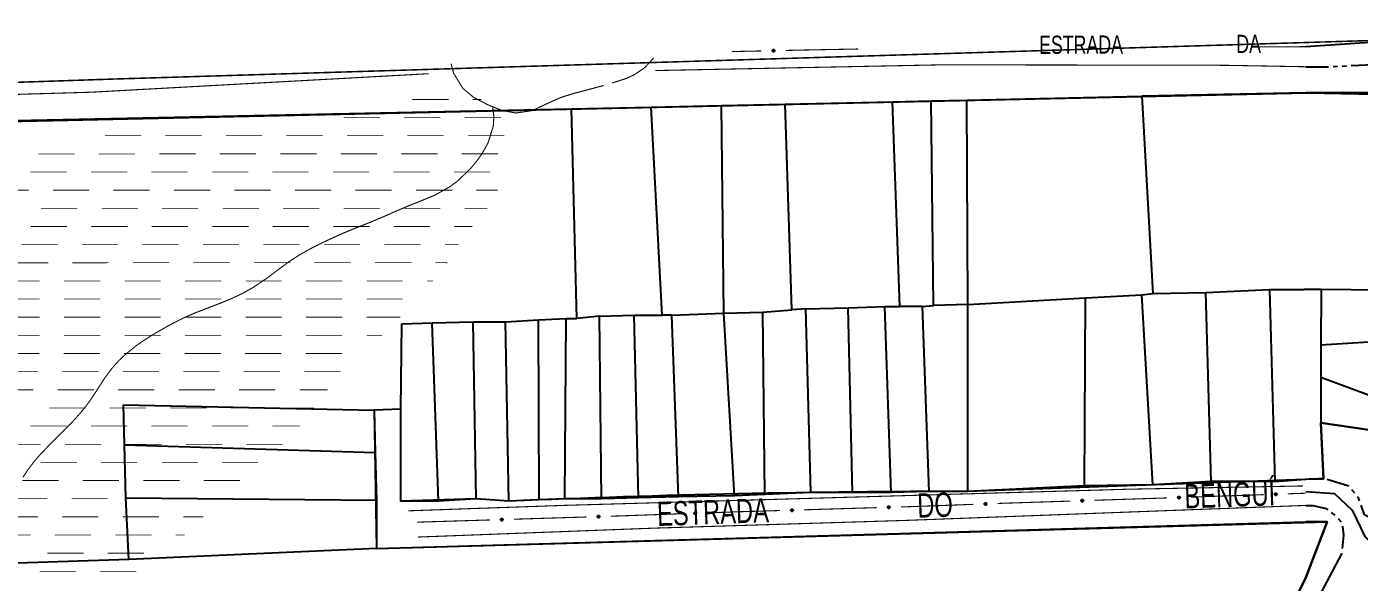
# Model space of a CAD drawing. Extents: x 203614 to 206284, y 4847494 to 4848495.
# Drawn here: x 204425.5 to 204645.8, y 4848403 to 4848494.8 of the extents above; entities that cross this region are included whole.
import ezdxf

# ---------------------------------------------------------------- set-up
doc = ezdxf.new("R2010")
doc.units = 0
doc.header["$LTSCALE"] = 1.5
doc.header["$MEASUREMENT"] = 0
doc.linetypes.add('PHANTOMX2', pattern=[5, 2.5, -0.5, 0.5, -0.5, 0.5, -0.5])
for name, color, linetype in [('CD-MALHA-LOTES', 40, 'CONTINUOUS'), ('HD-AREA-SUJ-INUND', 170, 'CONTINUOUS'), ('HD-CURSO-PERENE', 170, 'CONTINUOUS'), ('HD-LAGOS-PERENE', 170, 'CONTINUOUS'), ('LM-LIM-SETOR-FISCAL', 7, 'CONTINUOUS'), ('RU-QUADRAS', 210, 'CONTINUOUS'), ('SV-EIXO-RUA-N-PAV', 6, 'CONTINUOUS'), ('SV-RUA-NAO-PAV-S-GUIA-C-GUIA', 7, 'PHANTOMX2'), ('SV-RUA-PAVIM-S-GUIA-C-GUIA', 7, 'CONTINUOUS'), ('SV-TXT-EST-M-N-PAV', 7, 'CONTINUOUS'), ('SV-TXT-RUA-N-PAV-S-GUIA-C-GUIA', 7, 'CONTINUOUS')]:
    doc.layers.add(name, color=color, linetype=linetype)
doc.styles.add('ARIAL', font='ARIAL.TTF')
doc.linetypes.add('Limite', pattern='A,20,-3,[130,ltypeshp.shx,S=6.35,R=0,X=0,Y=0],-3,20', length=46)

# ---------------------------------------------------------------- blocks, each defined once
blk = doc.blocks.new('*X5')
at = {"layer": 'HD-AREA-SUJ-INUND', "const_width": 0.13}
for points in [[(204489.274627, 4848482.813401), (204495.274626, 4848482.814198)], [(204499.274626, 4848482.814729), (204500.274626, 4848482.814862)], [(204500.274626, 4848482.814862), (204500.681201, 4848482.813515)], [(204477.933443, 4848479.813255), (204483.933443, 4848479.813753)], [(204487.933443, 4848479.814084), (204493.933443, 4848479.814582)], [(204497.933443, 4848479.814914), (204503.933443, 4848479.815411)], [(204438.479984, 4848476.812827), (204444.479984, 4848476.813158)], [(204448.479984, 4848476.813379), (204454.479984, 4848476.81371)], [(204458.479984, 4848476.81393), (204464.479984, 4848476.814261)], [(204468.479984, 4848476.814482), (204474.479984, 4848476.814813)], [(204478.479984, 4848476.815033), (204484.479984, 4848476.815364)], [(204488.479984, 4848476.815585), (204494.479984, 4848476.815916)], [(204498.479984, 4848476.816136), (204504.479984, 4848476.816467)], [(204427.460067, 4848473.812684), (204433.460067, 4848473.812994)], [(204437.460067, 4848473.8132), (204443.460067, 4848473.81351)], [(204447.460067, 4848473.813716), (204453.460067, 4848473.814026)], [(204457.460067, 4848473.814232), (204463.460067, 4848473.814542)], [(204467.460067, 4848473.814748), (204473.460067, 4848473.815058)], [(204477.460067, 4848473.815264), (204483.460067, 4848473.815574)], [(204487.460067, 4848473.81578), (204493.460067, 4848473.81609)], [(204497.460067, 4848473.816296), (204503.460067, 4848473.816606)], [(204426.175833, 4848470.813025), (204432.175833, 4848470.813316)], [(204436.175833, 4848470.813511), (204442.175833, 4848470.813802)], [(204446.175833, 4848470.813997), (204452.175833, 4848470.814289)], [(204456.175833, 4848470.814483), (204462.175833, 4848470.814775)], [(204466.175833, 4848470.814969), (204472.175833, 4848470.815261)], [(204476.175833, 4848470.815455), (204482.175833, 4848470.815747)], [(204486.175833, 4848470.815942), (204492.175833, 4848470.816233)], [(204496.175833, 4848470.816428), (204502.175833, 4848470.816719)], [(204419.885583, 4848467.812916), (204425.885583, 4848467.8132)], [(204429.885583, 4848467.813389), (204435.885583, 4848467.813673)], [(204439.885583, 4848467.813862), (204445.885583, 4848467.814146)], [(204449.885583, 4848467.814335), (204455.885583, 4848467.814619)], [(204459.885583, 4848467.814808), (204465.885583, 4848467.815092)], [(204469.885583, 4848467.815282), (204475.885583, 4848467.815566)], [(204479.885583, 4848467.815755), (204485.885583, 4848467.816039)], [(204489.885583, 4848467.816228), (204495.885583, 4848467.816512)], [(204499.885583, 4848467.816701), (204502.885583, 4848467.816843)], [(204502.885583, 4848467.816843), (204503.389014, 4848467.813378)], [(204427.932352, 4848464.813335), (204433.932352, 4848464.813619)], [(204437.932352, 4848464.813808), (204443.932352, 4848464.814091)], [(204447.932352, 4848464.81428), (204453.932352, 4848464.814564)], [(204457.932352, 4848464.814753), (204463.932352, 4848464.815036)], [(204467.932352, 4848464.815225), (204473.932352, 4848464.815509)], [(204477.932352, 4848464.815698), (204483.932352, 4848464.815981)], [(204487.932352, 4848464.816171), (204493.932352, 4848464.816454)], [(204497.932352, 4848464.816643), (204500.932352, 4848464.816785)], [(204500.932352, 4848464.816785), (204501.692154, 4848464.813328)], [(204426.231374, 4848461.813289), (204432.231374, 4848461.813574)], [(204436.231374, 4848461.813763), (204442.231374, 4848461.814048)], [(204446.231374, 4848461.814238), (204452.231374, 4848461.814523)], [(204456.231374, 4848461.814712), (204462.231374, 4848461.814997)], [(204466.231374, 4848461.815187), (204472.231374, 4848461.815472)], [(204476.231374, 4848461.815661), (204482.231374, 4848461.815946)], [(204486.231374, 4848461.816136), (204492.231374, 4848461.816421)], [(204496.231374, 4848461.81661), (204498.231374, 4848461.816705)], [(204498.231374, 4848461.816705), (204499.189587, 4848461.81327)], [(204424.667133, 4848458.813244), (204430.667133, 4848458.81353)], [(204434.667133, 4848458.81372), (204440.667133, 4848458.814006)], [(204444.667133, 4848458.814196), (204450.667133, 4848458.814482)], [(204454.667133, 4848458.814672), (204460.667133, 4848458.814958)], [(204464.667133, 4848458.815149), (204470.667133, 4848458.815434)], [(204474.667133, 4848458.815625), (204480.667133, 4848458.815911)], [(204484.667133, 4848458.816101), (204490.667133, 4848458.816387)], [(204494.667133, 4848458.816577), (204496.667133, 4848458.816673)], [(204496.667133, 4848458.816673), (204496.928452, 4848458.813214)], [(204423.102893, 4848455.813196), (204429.102893, 4848455.813483)], [(204433.102893, 4848455.813673), (204439.102893, 4848455.813959)], [(204443.102893, 4848455.81415), (204449.102893, 4848455.814436)], [(204453.102893, 4848455.814627), (204459.102893, 4848455.814913)], [(204463.102893, 4848455.815104), (204469.102893, 4848455.81539)], [(204473.102893, 4848455.815581), (204479.102893, 4848455.815867)], [(204483.102893, 4848455.816058), (204489.102893, 4848455.816344)], [(204493.102893, 4848455.816534), (204494.102893, 4848455.816582)], [(204494.102893, 4848455.816582), (204495.102444, 4848455.813163)], [(204421.72, 4848452.813155), (204427.72, 4848452.813442)], [(204431.72, 4848452.813634), (204437.72, 4848452.813922)], [(204441.72, 4848452.814114), (204447.72, 4848452.814401)], [(204451.72, 4848452.814593), (204457.72, 4848452.814881)], [(204461.72, 4848452.815072), (204467.72, 4848452.81536)], [(204471.72, 4848452.815552), (204477.72, 4848452.815839)], [(204481.72, 4848452.816031), (204487.72, 4848452.816319)], [(204491.72, 4848452.816511), (204492.699713, 4848452.813106)], [(204421.72, 4848449.813135), (204427.72, 4848449.813427)], [(204431.72, 4848449.813621), (204437.72, 4848449.813913)], [(204441.72, 4848449.814107), (204447.72, 4848449.814399)], [(204451.72, 4848449.814593), (204457.72, 4848449.814885)], [(204461.72, 4848449.81508), (204467.72, 4848449.815371)], [(204471.72, 4848449.815566), (204477.72, 4848449.815857)], [(204481.72, 4848449.816052), (204487.72, 4848449.816344)], [(204421.72, 4848446.813117), (204427.72, 4848446.813413)], [(204431.72, 4848446.813611), (204437.72, 4848446.813907)], [(204441.72, 4848446.814105), (204447.72, 4848446.814401)], [(204451.72, 4848446.814598), (204457.72, 4848446.814894)], [(204461.72, 4848446.815092), (204467.72, 4848446.815388)], [(204471.72, 4848446.815586), (204477.72, 4848446.815882)], [(204481.72, 4848446.816079), (204486.72, 4848446.816326)], [(204486.72, 4848446.816326), (204487.295389, 4848446.812986)], [(204421.72, 4848443.813101), (204427.72, 4848443.813402)], [(204431.72, 4848443.813603), (204437.72, 4848443.813905)], [(204441.72, 4848443.814105), (204447.72, 4848443.814407)], [(204451.72, 4848443.814607), (204457.72, 4848443.814909)], [(204461.72, 4848443.81511), (204467.72, 4848443.815411)], [(204471.72, 4848443.815612), (204477.72, 4848443.815913)], [(204481.72, 4848443.816114), (204483.72, 4848443.816214)], [(204483.72, 4848443.816214), (204484.321357, 4848443.812923)], [(204421.640912, 4848440.813086), (204427.640912, 4848440.813393)], [(204431.640912, 4848440.813598), (204437.640912, 4848440.813905)], [(204441.640912, 4848440.814109), (204447.640912, 4848440.814416)], [(204451.640912, 4848440.814621), (204457.640912, 4848440.814928)], [(204461.640912, 4848440.815132), (204467.640912, 4848440.815439)], [(204471.640912, 4848440.815644), (204477.640912, 4848440.815951)], [(204421.422825, 4848437.81307), (204427.422825, 4848437.813382)], [(204431.422825, 4848437.813591), (204437.422825, 4848437.813903)], [(204441.422825, 4848437.814112), (204447.422825, 4848437.814424)], [(204451.422825, 4848437.814633), (204457.422825, 4848437.814945)], [(204461.422825, 4848437.815153), (204467.422825, 4848437.815466)], [(204471.422825, 4848437.815674), (204477.422825, 4848437.815987)], [(204420.652074, 4848434.813041), (204426.652074, 4848434.813358)], [(204430.652074, 4848434.813569), (204436.652074, 4848434.813885)], [(204440.652073, 4848434.814096), (204446.652073, 4848434.814412)], [(204450.652073, 4848434.814623), (204456.652073, 4848434.814939)], [(204460.652073, 4848434.81515), (204466.652073, 4848434.815466)], [(204470.652073, 4848434.815677), (204474.652073, 4848434.815888)], [(204474.652073, 4848434.815888), (204475.316671, 4848434.812734)], [(204429.288957, 4848431.813531), (204435.288957, 4848431.81385)], [(204439.288957, 4848431.814062), (204445.288957, 4848431.81438)], [(204449.288957, 4848431.814592), (204455.288957, 4848431.81491)], [(204459.288957, 4848431.815122), (204465.288957, 4848431.81544)], [(204469.288957, 4848431.815653), (204472.288957, 4848431.815812)], [(204472.288957, 4848431.815812), (204473.035089, 4848431.812678)], [(204426.16996, 4848428.813459), (204432.16996, 4848428.813775)], [(204436.16996, 4848428.813986), (204442.16996, 4848428.814303)], [(204446.16996, 4848428.814514), (204452.16996, 4848428.81483)], [(204456.16996, 4848428.815041), (204462.16996, 4848428.815358)], [(204466.16996, 4848428.815569), (204470.16996, 4848428.81578)], [(204470.16996, 4848428.81578), (204470.732302, 4848428.812622)], [(204421.871992, 4848425.813365), (204427.871992, 4848425.813678)], [(204431.871992, 4848425.813887), (204437.871992, 4848425.814199)], [(204441.871992, 4848425.814408), (204447.871992, 4848425.814721)], [(204451.871992, 4848425.81493), (204457.871992, 4848425.815243)], [(204461.871992, 4848425.815451), (204467.871992, 4848425.815764)], [(204427.850582, 4848422.813797), (204433.850582, 4848422.814108)], [(204437.850582, 4848422.814315), (204443.850582, 4848422.814625)], [(204447.850582, 4848422.814832), (204453.850582, 4848422.815143)], [(204457.850582, 4848422.81535), (204463.850582, 4848422.81566)], [(204424.822998, 4848419.813745), (204430.822998, 4848419.814057)], [(204434.822998, 4848419.814265), (204440.822998, 4848419.814577)], [(204444.822998, 4848419.814785), (204450.822997, 4848419.815097)], [(204454.822997, 4848419.815305), (204460.822997, 4848419.815618)], [(204422.955877, 4848416.813719), (204428.955877, 4848416.814035)], [(204432.955877, 4848416.814246), (204438.955877, 4848416.814562)], [(204442.955877, 4848416.814773), (204448.955877, 4848416.815089)], [(204452.955877, 4848416.815299), (204456.955877, 4848416.81551)], [(204456.955877, 4848416.81551), (204457.738429, 4848416.81236)], [(204421.416419, 4848413.813691), (204427.416419, 4848413.81401)], [(204431.416419, 4848413.814223), (204437.416419, 4848413.814542)], [(204441.416419, 4848413.814755), (204447.416419, 4848413.815074)], [(204451.416419, 4848413.815287), (204454.416419, 4848413.815446)], [(204454.416419, 4848413.815446), (204454.720623, 4848413.812297)], [(204420.192442, 4848410.813672), (204426.192442, 4848410.813995)], [(204430.192442, 4848410.814211), (204436.192442, 4848410.814534)], [(204440.192442, 4848410.814749), (204446.192442, 4848410.815072)], [(204450.192442, 4848410.815288), (204451.192442, 4848410.815341)], [(204451.192442, 4848410.815341), (204451.648749, 4848410.812233)], [(204428.948465, 4848407.814206), (204434.948465, 4848407.814534)], [(204438.948465, 4848407.814752), (204444.948465, 4848407.81508)], [(204427.690561, 4848404.814196), (204433.690561, 4848404.814528)], [(204437.690561, 4848404.814749), (204443.690561, 4848404.815082)]]:
    blk.add_lwpolyline(points, dxfattribs=at)

msp = doc.modelspace()

# ---------------------------------------------------------------- linework, layer by layer
at = {"layer": 'CD-MALHA-LOTES'}
for p, q in [((204648.89, 4848483.93), (204636.99, 4848483.93)), ((204639.52, 4848451.37), (204636.69, 4848451.42)), ((204639.52, 4848451.37), (204639.49, 4848442.17)), ((204649.46, 4848451.29), (204639.52, 4848451.37)), ((204655.91, 4848443.21), (204639.49, 4848442.17)), ((204639.49, 4848442.17), (204639.49, 4848436.89)), ((204639.49, 4848436.89), (204651.18, 4848432.55)), ((204639.49, 4848436.89), (204639.49, 4848429.37)), ((204639.49, 4848429.37), (204647.38, 4848428.21)), ((204639.91, 4848420.07), (204639.49, 4848429.37)), ((204636.988469, 4848420.06), (204639.91, 4848420.07)), ((204636.98812, 4848403.775701), (204640.53, 4848412.99)), ((204640.53, 4848412.99), (204636.99, 4848413))]:
    msp.add_line(p, q, dxfattribs=at)
at = {"layer": 'CD-MALHA-LOTES', "flags": 128}
for points in [[(204575.07, 4848482.56), (204580.96, 4848482.69)], [(204580.96, 4848482.69), (204609.9, 4848483.33)], [(204581.14, 4848448.92), (204580.96, 4848482.69)], [(204636.99, 4848483.93), (204609.9, 4848483.33)], [(204609.9, 4848483.33), (204611.69, 4848450.71)], [(204400.01, 4848478.85), (204515.6, 4848481.24)], [(204515.6, 4848481.24), (204528.8, 4848481.53)], [(204516.48, 4848446.6), (204515.6, 4848481.24)], [(204528.8, 4848481.53), (204540.41, 4848481.79)], [(204530.59, 4848447.14), (204528.8, 4848481.53)], [(204540.41, 4848481.79), (204550.95, 4848482.02)], [(204540.78, 4848447.49), (204540.41, 4848481.79)], [(204550.95, 4848482.02), (204568.64, 4848482.41)], [(204552.03, 4848448.03), (204550.95, 4848482.02)], [(204568.64, 4848482.41), (204575.07, 4848482.56)], [(204569.89, 4848448.57), (204568.64, 4848482.41)], [(204575.43, 4848448.74), (204575.07, 4848482.56)], [(204581.14, 4848448.92), (204600.59, 4848450.03)], [(204600.43, 4848418.92), (204600.59, 4848450.03)], [(204600.59, 4848450.03), (204609.9, 4848450.53)], [(204609.9, 4848450.53), (204611.69, 4848450.71)], [(204611.69, 4848419.09), (204609.9, 4848450.53)], [(204611.69, 4848450.71), (204620.44, 4848450.89)], [(204620.44, 4848450.89), (204630.98, 4848451.42)], [(204621.33, 4848419.63), (204620.44, 4848450.89)], [(204630.98, 4848451.42), (204636.69, 4848451.42)], [(204630.98, 4848451.42), (204631.87, 4848419.63)], [(204532.2, 4848447.14), (204540.78, 4848447.49)], [(204540.78, 4848447.49), (204547.21, 4848447.67)], [(204542.56, 4848417.31), (204540.78, 4848447.49)], [(204547.21, 4848447.67), (204552.03, 4848448.03)], [(204547.56, 4848417.49), (204547.21, 4848447.67)], [(204554.35, 4848448.21), (204552.03, 4848448.03)], [(204554.35, 4848448.21), (204561.32, 4848448.39)], [(204555.15, 4848417.82), (204554.35, 4848448.21)], [(204561.32, 4848448.39), (204567.39, 4848448.57)], [(204562.03, 4848417.84), (204561.32, 4848448.39)], [(204567.39, 4848448.57), (204569.89, 4848448.57)], [(204568.46, 4848417.84), (204567.39, 4848448.57)], [(204573.64, 4848448.57), (204569.89, 4848448.57)], [(204573.64, 4848448.57), (204575.43, 4848448.74)], [(204574.71, 4848418.02), (204573.64, 4848448.57)], [(204581.14, 4848448.92), (204575.43, 4848448.74)], [(204581.14, 4848418.02), (204581.14, 4848448.92)], [(204487.37, 4848431.6), (204487.55, 4848445.71)], [(204487.55, 4848445.71), (204492.55, 4848445.89)], [(204492.55, 4848445.89), (204499.34, 4848446.07)], [(204493.62, 4848416.41), (204492.55, 4848445.89)], [(204499.34, 4848446.07), (204504.69, 4848446.07)], [(204499.87, 4848416.77), (204499.34, 4848446.07)], [(204504.69, 4848446.07), (204510.1445, 4848446.3588)], [(204505.23, 4848416.41), (204504.69, 4848446.07)], [(204510.1445, 4848446.3588), (204514.7, 4848446.6)], [(204510.28286, 4848416.605805), (204510.1445, 4848446.3588)], [(204514.52, 4848416.77), (204514.7, 4848446.6)], [(204514.7, 4848446.6), (204516.48, 4848446.6)], [(204520.23, 4848446.96), (204516.48, 4848446.6)], [(204520.23, 4848446.96), (204525.95, 4848447.14)], [(204520.59, 4848416.77), (204520.23, 4848446.96)], [(204525.95, 4848447.14), (204530.59, 4848447.14)], [(204526.66, 4848416.95), (204525.95, 4848447.14)], [(204532.2, 4848447.14), (204530.59, 4848447.14)], [(204533.27, 4848417.13), (204532.2, 4848447.14)], [(204441.73, 4848425.7), (204441.55, 4848432.31)], [(204441.55, 4848432.31), (204482.99, 4848431.42)], [(204487.37, 4848431.6), (204482.99, 4848431.42)], [(204482.99, 4848431.42), (204483.17, 4848424.45)], [(204487.37, 4848416.41), (204487.37, 4848431.6)], [(204441.91, 4848416.95), (204441.73, 4848425.7)], [(204441.73, 4848425.7), (204483.17, 4848424.45)], [(204483.17, 4848424.45), (204483.35, 4848416.59)], [(204600.43, 4848418.92), (204581.14, 4848418.02)], [(204611.69, 4848419.09), (204600.43, 4848418.92)], [(204621.33, 4848419.63), (204611.69, 4848419.09)], [(204631.87, 4848419.63), (204621.33, 4848419.63)], [(204631.87, 4848419.63), (204636.988469, 4848420.06)], [(204442.45, 4848406.77), (204441.91, 4848416.95)], [(204441.91, 4848416.95), (204483.35, 4848416.59)], [(204483.35, 4848416.59), (204483.35, 4848408.56)], [(204499.87, 4848416.77), (204493.62, 4848416.41)], [(204505.23, 4848416.41), (204499.87, 4848416.77)], [(204510.28286, 4848416.605805), (204505.23, 4848416.41)], [(204514.52, 4848416.77), (204510.28286, 4848416.605805)], [(204520.59, 4848416.77), (204514.52, 4848416.77)], [(204526.66, 4848416.95), (204520.59, 4848416.77)], [(204533.27, 4848417.13), (204526.66, 4848416.95)], [(204542.56, 4848417.31), (204533.27, 4848417.13)], [(204547.56, 4848417.49), (204542.56, 4848417.31)], [(204555.15, 4848417.82), (204547.56, 4848417.49)], [(204562.03, 4848417.84), (204555.15, 4848417.82)], [(204568.46, 4848417.84), (204562.03, 4848417.84)], [(204574.71, 4848418.02), (204568.46, 4848417.84)], [(204581.14, 4848418.02), (204574.71, 4848418.02)], [(204493.62, 4848416.41), (204487.37, 4848416.41)], [(204483.35, 4848408.56), (204636.99, 4848413)], [(204483.35, 4848408.56), (204442.45, 4848406.77)], [(204442.45, 4848406.77), (204400.58, 4848405.36)], [(204541.45, 4848208.36), (204636.98812, 4848403.775701)]]:
    msp.add_lwpolyline(points, dxfattribs=at)
at = {"layer": 'HD-CURSO-PERENE', "const_width": 0.18, "flags": 128}
msp.add_lwpolyline([(204502.58, 4848481.55), (204502.771383, 4848479.940418), (204502.67632, 4848478.410069), (204501.78654, 4848475.574103), (204500.797515, 4848473.830812), (204499.921855, 4848472.606788), (204498.835666, 4848471.298618), (204496.688786, 4848469.259279), (204495.476125, 4848468.368291), (204493.005465, 4848466.99044), (204490.232262, 4848465.840356), (204488.831935, 4848465.291985), (204487.147307, 4848464.585063), (204484.403595, 4848463.373647), (204482.333415, 4848462.509188), (204480.939509, 4848461.954723), (204479.545379, 4848461.400233), (204477.497538, 4848460.547886), (204474.767646, 4848459.303442), (204473.422327, 4848458.637353), (204471.981864, 4848457.877955), (204470.67792, 4848457.133404), (204468.97, 4848456.04), (204466.562191, 4848454.250901), (204465.366368, 4848453.344193), (204463.047653, 4848451.778944), (204461.742908, 4848451.034651), (204460.402616, 4848450.353717), (204459.033622, 4848449.73274), (204457.518128, 4848449.116647), (204456.115433, 4848448.583201), (204453.319231, 4848447.500654), (204451.592305, 4848446.736728), (204450.24595, 4848446.074751), (204448.919149, 4848445.371339), (204447.610112, 4848444.63376), (204445.97296, 4848443.655952), (204444.711741, 4848442.842858), (204443.486672, 4848441.976608), (204441.777456, 4848440.582521), (204440.691411, 4848439.540701), (204439.687067, 4848438.42405), (204438.453427, 4848436.764789), (204437.635103, 4848435.506648), (204436.830598, 4848434.238154), (204435.995484, 4848432.991884), (204435.077789, 4848431.773031), (204434.113444, 4848430.623355), (204433.100664, 4848429.512885), (204432.053147, 4848428.433529), (204430.769576, 4848427.165604), (204429.698769, 4848426.114259), (204427.63, 4848423.95), (204426.663564, 4848422.801142), (204425.757764, 4848421.601756), (204424.919947, 4848420.353272)], dxfattribs=at)
at = {"layer": 'HD-LAGOS-PERENE', "const_width": 0.18, "flags": 128}
for points in [[(204522.31, 4848485.53), (204524.66, 4848486.28), (204526.020484, 4848486.921667), (204527.71292, 4848488.065808), (204529.192862, 4848489.710496)], [(204495.700893, 4848488.724433), (204496.14403, 4848487.09346), (204497.671155, 4848484.617233), (204499.429824, 4848483.158534), (204501.754359, 4848481.943057), (204503.984594, 4848481.03164), (204506.406809, 4848480.570182), (204509.152143, 4848480.980322), (204511.507276, 4848482.094926), (204513.877137, 4848483.16066), (204515.929689, 4848483.791666), (204518.051067, 4848484.350058), (204520.89645, 4848485.116992)]]:
    msp.add_lwpolyline(points, dxfattribs=at)
at = {"layer": 'LM-LIM-SETOR-FISCAL', "linetype": 'Limite', "ltscale": 0.1, "const_width": 0.25}
msp.add_lwpolyline([(205051.319023, 4848428.56508), (204677.840805, 4848416.249793), (204661.89, 4848420.75), (204677.59, 4848456.68), (204685.73, 4848493.72), (204440.37, 4848486.2), (204141.769223, 4848476.110947)], dxfattribs=at)
at = {"layer": 'RU-QUADRAS', "color": 6, "linetype": 'Continuous'}
msp.add_lwpolyline([(204167.37, 4848472.32), (204258.29, 4848478.93), (204387.52, 4848480.9), (204387.25, 4848478.4), (204637.23, 4848483.93), (204665.49, 4848483.36)], dxfattribs=at)
msp.add_lwpolyline([(204647.38, 4848428.21), (204639.49, 4848429.37), (204639.91, 4848420.07), (204581.14, 4848418.02, 0.0102716458), (204505.23, 4848416.41), (204499.87, 4848416.77), (204487.37, 4848416.41), (204487.37, 4848431.6), (204482.99, 4848431.42), (204483.35, 4848408.56), (204640.53, 4848412.99), (204636.99, 4848403.78), (204541.45, 4848208.36)], format="xyb", dxfattribs=at)
at = {"layer": 'SV-EIXO-RUA-N-PAV', "flags": 128}
for points in [[(204636.988658, 4848491.541022), (204685.709422, 4848494.84886)], [(204549.168771, 4848490.910941), (204548.818105, 4848490.868816)], [(204549.158244, 4848490.945658), (204548.820752, 4848490.902969)], [(204549.167584, 4848490.893669), (204548.821755, 4848490.853687)], [(204549.171609, 4848490.875642), (204548.821999, 4848490.833259)], [(204549.160022, 4848490.928996), (204548.822435, 4848490.886457)], [(204549.144274, 4848490.964152), (204548.831244, 4848490.922126)], [(204549.134686, 4848490.980734), (204548.832322, 4848490.938988)], [(204549.166989, 4848490.856806), (204548.833496, 4848490.814352)], [(204549.169897, 4848490.840319), (204548.834971, 4848490.798803)], [(204549.113577, 4848490.996266), (204548.845509, 4848490.95791)], [(204549.160881, 4848490.822558), (204548.850607, 4848490.779225)], [(204549.100082, 4848491.015018), (204548.85263, 4848490.97568)], [(204549.161329, 4848490.804712), (204548.85706, 4848490.760336)], [(204549.076173, 4848491.022781), (204548.877509, 4848490.994063)], [(204549.149316, 4848490.788196), (204548.878605, 4848490.745689)], [(204549.063176, 4848491.035532), (204548.886896, 4848491.011194)], [(204549.139058, 4848490.768119), (204548.893181, 4848490.727133)], [(204549.041697, 4848491.039804), (204548.911016, 4848491.023425)], [(204549.120101, 4848490.74937), (204548.918766, 4848490.717867)], [(204549.028869, 4848491.045527), (204548.922328, 4848491.034409)], [(204549.105709, 4848490.732344), (204548.92958, 4848490.707449)], [(204549.085258, 4848490.718616), (204548.955913, 4848490.70363)], [(204549.069731, 4848490.708417), (204548.964586, 4848490.697469)], [(204599.855036, 4848416.516718), (204600.18946, 4848416.562099)], [(204599.858134, 4848416.500266), (204600.191115, 4848416.546568)], [(204599.863192, 4848416.552422), (204600.166929, 4848416.600309)], [(204599.863846, 4848416.534582), (204600.173599, 4848416.581496)], [(204599.875014, 4848416.569075), (204600.145216, 4848416.614706)], [(204599.885038, 4848416.58927), (204600.130426, 4848416.633092)], [(204599.903778, 4848416.608236), (204600.104736, 4848416.642062)], [(204599.917973, 4848416.625427), (204600.093802, 4848416.652354)], [(204599.938264, 4848416.63939), (204600.067427, 4848416.655869)], [(204599.953672, 4848416.649768), (204600.058683, 4848416.66193)], [(204615.845182, 4848417.00412), (204616.194206, 4848417.051092)], [(204615.84643, 4848417.039463), (204616.180782, 4848417.085375)], [(204615.848484, 4848416.968862), (204616.198566, 4848417.01559)], [(204615.849444, 4848416.986148), (204616.194718, 4848417.03067)], [(204615.849554, 4848417.023015), (204616.182462, 4848417.069846)], [(204615.85453, 4848417.075179), (204616.15819, 4848417.123549)], [(204615.855212, 4848417.057341), (204616.16489, 4848417.104746)], [(204615.85747, 4848416.950923), (204616.194468, 4848416.997894)], [(204615.859466, 4848416.934286), (204616.196368, 4848416.981405)], [(204615.866325, 4848417.091852), (204616.136454, 4848417.137911)], [(204615.873678, 4848416.915977), (204616.186129, 4848416.962112)], [(204615.876318, 4848417.112062), (204616.121635, 4848417.156274)], [(204615.883483, 4848416.899523), (204616.185272, 4848416.945237)], [(204615.895027, 4848417.131058), (204616.095931, 4848417.165203)], [(204615.904794, 4848416.884269), (204616.172335, 4848416.926144)], [(204615.909195, 4848417.148271), (204616.084981, 4848417.175478)], [(204615.918534, 4848416.865695), (204616.165448, 4848416.908281)], [(204615.929463, 4848417.162267), (204616.0586, 4848417.178951)], [(204615.942543, 4848416.858247), (204616.140813, 4848416.889573)], [(204615.944855, 4848417.172669), (204616.049847, 4848417.184998)], [(204615.955707, 4848416.845669), (204616.131652, 4848416.87232)], [(204615.97724, 4848416.841679), (204616.107694, 4848416.859774)], [(204615.990142, 4848416.836125), (204616.096527, 4848416.848641)], [(204631.835919, 4848417.548487), (204632.184943, 4848417.59546)], [(204631.837167, 4848417.58383), (204632.171519, 4848417.629743)], [(204631.83922, 4848417.513229), (204632.189303, 4848417.559957)], [(204631.840181, 4848417.530516), (204632.185455, 4848417.575037)], [(204631.840291, 4848417.567383), (204632.173198, 4848417.614214)], [(204631.845267, 4848417.619547), (204632.148927, 4848417.667916)], [(204631.845949, 4848417.601708), (204632.155627, 4848417.649114)], [(204631.848206, 4848417.495291), (204632.185205, 4848417.542261)], [(204631.850203, 4848417.478653), (204632.187105, 4848417.525773)], [(204631.857062, 4848417.636219), (204632.127191, 4848417.682279)], [(204631.864415, 4848417.460344), (204632.176866, 4848417.506479)], [(204631.867054, 4848417.656429), (204632.112372, 4848417.700641)], [(204631.87422, 4848417.44389), (204632.176009, 4848417.489604)], [(204631.885764, 4848417.675425), (204632.086668, 4848417.709571)], [(204631.895531, 4848417.428636), (204632.163072, 4848417.470511)], [(204631.899932, 4848417.692639), (204632.075718, 4848417.719845)], [(204631.909271, 4848417.410063), (204632.156185, 4848417.452648)], [(204631.9202, 4848417.706634), (204632.049337, 4848417.723318)], [(204631.93328, 4848417.402615), (204632.131549, 4848417.43394)], [(204631.935592, 4848417.717036), (204632.040583, 4848417.729365)], [(204631.946444, 4848417.390036), (204632.122389, 4848417.416688)], [(204631.967977, 4848417.386047), (204632.098431, 4848417.404141)], [(204631.980879, 4848417.380492), (204632.087264, 4848417.393009)], [(204636.98738, 4848418.006936), (204641.709124, 4848417.660652), (204644.65258, 4848414.89034), (204646.730313, 4848410.561729), (204650.357979, 4848406.934063)], [(204535.887939, 4848414.397193), (204536.236924, 4848414.44445)], [(204535.889158, 4848414.432536), (204536.223472, 4848414.478722)], [(204535.891269, 4848414.361937), (204536.241313, 4848414.408952)], [(204535.892215, 4848414.379224), (204536.237452, 4848414.424028)], [(204535.892295, 4848414.416091), (204536.225164, 4848414.463195)], [(204535.897228, 4848414.468259), (204536.200849, 4848414.516877)], [(204535.897925, 4848414.450421), (204536.207564, 4848414.498081)], [(204535.90027, 4848414.344006), (204536.23723, 4848414.391252)], [(204535.90228, 4848414.32737), (204536.239143, 4848414.374765)], [(204535.90901, 4848414.484942), (204536.179101, 4848414.531222)], [(204535.916506, 4848414.309073), (204536.22892, 4848414.355463)], [(204535.918986, 4848414.50516), (204536.164267, 4848414.549573)], [(204535.926325, 4848414.292626), (204536.228077, 4848414.338588)], [(204535.93768, 4848414.524171), (204536.138556, 4848414.558481)], [(204535.951833, 4848414.541396), (204536.127597, 4848414.568747)], [(204535.97209, 4848414.555408), (204536.101213, 4848414.572198)], [(204535.987474, 4848414.565823), (204536.092455, 4848414.578238)], [(204551.879603, 4848414.912544), (204552.228822, 4848414.958043)], [(204551.881, 4848414.947881), (204552.215542, 4848414.992382)], [(204551.882755, 4848414.877272), (204552.233032, 4848414.922523)], [(204551.883789, 4848414.894554), (204552.229247, 4848414.937619)], [(204551.884054, 4848414.93142), (204552.217156, 4848414.976847)], [(204551.88925, 4848414.983563), (204552.193112, 4848415.030651)], [(204551.889857, 4848414.965722), (204552.199732, 4848415.011821)], [(204551.891666, 4848414.859296), (204552.228859, 4848414.904844)], [(204551.893592, 4848414.84265), (204552.23069, 4848414.888348)], [(204551.901116, 4848415.000186), (204552.171437, 4848415.045105)], [(204551.907726, 4848414.824281), (204552.220369, 4848414.869097)], [(204551.911193, 4848415.020353), (204552.156695, 4848415.06353)], [(204551.917462, 4848414.807786), (204552.219441, 4848414.852226)], [(204551.929983, 4848415.03927), (204552.131029, 4848415.072568)], [(204551.938708, 4848414.792442), (204552.206424, 4848414.833188)], [(204551.944223, 4848415.056424), (204552.120122, 4848415.082888)], [(204551.95237, 4848414.773811), (204552.199462, 4848414.815354)], [(204551.96455, 4848415.070334), (204552.093756, 4848415.086473)], [(204551.976348, 4848414.766262), (204552.174747, 4848414.79675)], [(204551.979986, 4848415.080671), (204552.085028, 4848415.092557)], [(204551.989458, 4848414.753628), (204552.165514, 4848414.779537)], [(204552.010974, 4848414.749548), (204552.141503, 4848414.767091)], [(204552.023852, 4848414.743938), (204552.13029, 4848414.756006)], [(204567.872494, 4848415.389449), (204568.221713, 4848415.434948)], [(204567.873891, 4848415.424786), (204568.208433, 4848415.469287)], [(204567.875646, 4848415.354177), (204568.225923, 4848415.399428)], [(204567.87668, 4848415.371459), (204568.222138, 4848415.414524)], [(204567.876945, 4848415.408325), (204568.210047, 4848415.453752)], [(204567.882141, 4848415.460468), (204568.186002, 4848415.507556)], [(204567.882748, 4848415.442627), (204568.192623, 4848415.488726)], [(204567.884557, 4848415.336201), (204568.22175, 4848415.381749)], [(204567.886483, 4848415.319555), (204568.223581, 4848415.365253)], [(204567.894007, 4848415.477091), (204568.164328, 4848415.52201)], [(204567.900617, 4848415.301186), (204568.21326, 4848415.346002)], [(204567.904084, 4848415.497258), (204568.149586, 4848415.540435)], [(204567.910353, 4848415.284691), (204568.212332, 4848415.329131)], [(204567.922874, 4848415.516175), (204568.12392, 4848415.549473)], [(204567.931599, 4848415.269347), (204568.199315, 4848415.310093)], [(204567.937114, 4848415.533329), (204568.113013, 4848415.559793)], [(204567.945261, 4848415.250716), (204568.192353, 4848415.292259)], [(204567.957441, 4848415.547239), (204568.086647, 4848415.563378)], [(204567.969239, 4848415.243167), (204568.167638, 4848415.273655)], [(204567.972877, 4848415.557576), (204568.077919, 4848415.569462)], [(204567.982349, 4848415.230533), (204568.158405, 4848415.256442)], [(204568.003865, 4848415.226453), (204568.134394, 4848415.243996)], [(204568.016743, 4848415.220843), (204568.123181, 4848415.232911)], [(204583.862621, 4848415.948413), (204584.211507, 4848415.996402)], [(204583.863767, 4848415.98376), (204584.197983, 4848416.030646)], [(204583.866026, 4848415.913165), (204584.215971, 4848415.960913)], [(204583.866935, 4848415.930454), (204584.212078, 4848415.975981)], [(204583.866938, 4848415.967321), (204584.199708, 4848416.015122)], [(204583.871762, 4848416.019499), (204584.17528, 4848416.068754)], [(204583.872496, 4848416.001663), (204584.182034, 4848416.049971)], [(204583.875064, 4848415.895252), (204584.211924, 4848415.943205)], [(204583.877109, 4848415.878621), (204584.213872, 4848415.926722)], [(204583.883509, 4848416.036206), (204584.153502, 4848416.083053)], [(204583.891374, 4848415.860353), (204584.203689, 4848415.907399)], [(204583.893442, 4848416.056445), (204584.13863, 4848416.101372)], [(204583.901227, 4848415.843928), (204584.202882, 4848415.890521)], [(204583.912096, 4848416.075496), (204584.1129, 4848416.110227)], [(204583.922582, 4848415.828736), (204584.19, 4848415.871391)], [(204583.926213, 4848416.09275), (204584.10192, 4848416.120469)], [(204583.936377, 4848415.810203), (204584.183165, 4848415.853508)], [(204583.946441, 4848416.106805), (204584.075529, 4848416.123865)], [(204583.960407, 4848415.802825), (204584.158584, 4848415.834728)], [(204583.961803, 4848416.117252), (204584.066758, 4848416.129887)], [(204583.973608, 4848415.790285), (204584.149474, 4848415.817449)], [(204583.995152, 4848415.786358), (204584.125553, 4848415.804833)], [(204584.00807, 4848415.780841), (204584.114419, 4848415.793668)], [(204599.853732, 4848416.481377), (204600.20283, 4848416.527795)], [(204599.856977, 4848416.446114), (204600.207134, 4848416.492286)], [(204599.857965, 4848416.463399), (204600.203309, 4848416.507372)], [(204599.865935, 4848416.428161), (204600.203007, 4848416.474596)], [(204599.867905, 4848416.41152), (204600.204881, 4848416.458105)], [(204599.882087, 4848416.393189), (204600.194611, 4848416.438828)], [(204599.891866, 4848416.376719), (204600.193728, 4848416.421954)], [(204599.913153, 4848416.361431), (204600.18076, 4848416.402882)], [(204599.926864, 4848416.342837), (204600.173845, 4848416.38503)], [(204599.950861, 4848416.33535), (204600.14918, 4848416.366361)], [(204599.964005, 4848416.322751), (204600.139992, 4848416.349123)], [(204599.985531, 4848416.318727), (204600.116014, 4848416.336614)], [(204599.998424, 4848416.313152), (204600.10483, 4848416.3255)], [(204503.904935, 4848413.356927), (204504.254115, 4848413.402722)], [(204503.906302, 4848413.392266), (204504.240807, 4848413.43705)], [(204503.908117, 4848413.321658), (204504.258356, 4848413.367205)], [(204503.909136, 4848413.338941), (204504.254558, 4848413.382298)], [(204503.90937, 4848413.375808), (204504.242434, 4848413.421516)], [(204503.914522, 4848413.427955), (204504.218344, 4848413.4753)], [(204503.915144, 4848413.410114), (204504.22498, 4848413.456475)], [(204503.917043, 4848413.303689), (204504.254198, 4848413.349523)], [(204503.918983, 4848413.287045), (204504.256042, 4848413.333029)], [(204503.926374, 4848413.444587), (204504.196657, 4848413.489736)], [(204503.933133, 4848413.268689), (204504.245738, 4848413.313769)], [(204503.936434, 4848413.464764), (204504.1819, 4848413.508148)], [(204503.942883, 4848413.252201), (204504.244824, 4848413.296898)], [(204503.955208, 4848413.483696), (204504.156226, 4848413.517164)], [(204503.964142, 4848413.236876), (204504.231823, 4848413.277848)], [(204503.969433, 4848413.500862), (204504.14531, 4848413.527476)], [(204503.97782, 4848413.218256), (204504.224876, 4848413.260009)], [(204503.989748, 4848413.514789), (204504.118941, 4848413.531038)], [(204504.001804, 4848413.210727), (204504.200177, 4848413.241384)], [(204504.005176, 4848413.525139), (204504.110208, 4848413.537114)], [(204504.014925, 4848413.198104), (204504.190959, 4848413.224162)], [(204504.036444, 4848413.194042), (204504.166959, 4848413.211697)], [(204504.049327, 4848413.188444), (204504.155754, 4848413.200602)], [(204519.897416, 4848413.847372), (204520.246597, 4848413.893167)], [(204519.898784, 4848413.88271), (204520.233288, 4848413.927495)], [(204519.900599, 4848413.812103), (204520.250837, 4848413.85765)], [(204519.901617, 4848413.829386), (204520.247039, 4848413.872743)], [(204519.901852, 4848413.866252), (204520.234915, 4848413.911961)], [(204519.907004, 4848413.918399), (204520.210825, 4848413.965744)], [(204519.907626, 4848413.900558), (204520.217461, 4848413.94692)], [(204519.909524, 4848413.794134), (204520.246679, 4848413.839968)], [(204519.911465, 4848413.77749), (204520.248524, 4848413.823473)], [(204519.918855, 4848413.935032), (204520.189138, 4848413.98018)], [(204519.925614, 4848413.759133), (204520.23822, 4848413.804214)], [(204519.928916, 4848413.955208), (204520.174381, 4848413.998593)], [(204519.935364, 4848413.742646), (204520.237306, 4848413.787342)], [(204519.947689, 4848413.974141), (204520.148707, 4848414.007609)], [(204519.956624, 4848413.72732), (204520.224304, 4848413.768293)], [(204519.961914, 4848413.991306), (204520.137791, 4848414.01792)], [(204519.970301, 4848413.708701), (204520.217357, 4848413.750453)], [(204519.98223, 4848414.005234), (204520.111422, 4848414.021482)], [(204519.994285, 4848413.701172), (204520.192659, 4848413.731828)], [(204519.997657, 4848414.015584), (204520.102689, 4848414.027559)], [(204520.007406, 4848413.688549), (204520.18344, 4848413.714607)], [(204520.028926, 4848413.684487), (204520.15944, 4848413.702141)], [(204520.041809, 4848413.678889), (204520.148236, 4848413.691047)], [(204535.947649, 4848414.27739), (204536.215155, 4848414.319484)], [(204535.961404, 4848414.258828), (204536.208283, 4848414.301616)], [(204535.985419, 4848414.2514), (204536.183663, 4848414.282887)], [(204535.998593, 4848414.238832), (204536.174516, 4848414.265627)], [(204536.02013, 4848414.23486), (204536.150569, 4848414.253061)], [(204536.033036, 4848414.229316), (204536.139411, 4848414.24192)]]:
    msp.add_lwpolyline(points, dxfattribs=at)
at = {"layer": 'SV-EIXO-RUA-N-PAV', "const_width": 0.18, "flags": 128}
for points in [[(204629.400211, 4848491.529033), (204629.041476, 4848491.534235)], [(204631.4, 4848491.5), (204629.400211, 4848491.529033)], [(204631.990128, 4848491.50421), (204631.4, 4848491.5)], [(204636.99, 4848491.54), (204631.990128, 4848491.50421)], [(204542.994419, 4848490.749833), (204542.073475, 4848490.730595)], [(204546.993546, 4848490.833393), (204542.994419, 4848490.749833)], [(204554.01, 4848490.98), (204550.992673, 4848490.916954)], [(204554.991831, 4848490.999011), (204554.01, 4848490.98)], [(204562.990331, 4848491.153931), (204554.991831, 4848490.999011)], [(204437.853645, 4848486.144413), (204436.903246, 4848486.128585)], [(204440.59, 4848486.19), (204437.853645, 4848486.144413)], [(204440.852766, 4848486.206217), (204440.59, 4848486.19)], [(204441.850866, 4848486.267822), (204440.852766, 4848486.206217)], [(204602.031162, 4848416.548779), (204613.025374, 4848416.905574)], [(204613.025374, 4848416.905574), (204613.47, 4848416.92)], [(204613.47, 4848416.92), (204614.024818, 4848416.938887)], [(204618.022502, 4848417.074979), (204630.015555, 4848417.483255)], [(204634.013239, 4848417.619347), (204636.012081, 4848417.687393)], [(204636.012081, 4848417.687393), (204636.97, 4848417.72)], [(204522.074914, 4848413.912373), (204534.067629, 4848414.330469)], [(204538.0652, 4848414.469835), (204543.062164, 4848414.644042)], [(204543.062164, 4848414.644042), (204543.52, 4848414.66)], [(204543.52, 4848414.66), (204550.05898, 4848414.854991)], [(204554.057202, 4848414.974217), (204566.051871, 4848415.331896)], [(204570.050093, 4848415.451122), (204572.049205, 4848415.510735)], [(204572.049205, 4848415.510735), (204572.36, 4848415.52)], [(204572.36, 4848415.52), (204582.042455, 4848415.877875)], [(204586.039726, 4848416.025619), (204586.97, 4848416.06)], [(204586.97, 4848416.06), (204598.033266, 4848416.419036)], [(204490.09, 4848412.93), (204502.084361, 4848413.297833)], [(204506.082481, 4848413.420444), (204518.076843, 4848413.788278)]]:
    msp.add_lwpolyline(points, dxfattribs=at)
at = {"layer": 'SV-EIXO-RUA-N-PAV', "flags": 128}
for points in [[(204549.139058, 4848490.768119), (204549.105709, 4848490.732344), (204549.069731, 4848490.708417), (204549.033979, 4848490.697098), (204548.999779, 4848490.695333), (204548.964586, 4848490.697469), (204548.92958, 4848490.707449), (204548.893181, 4848490.727133), (204548.85706, 4848490.760336), (204548.834971, 4848490.798803), (204548.821999, 4848490.833259), (204548.818105, 4848490.868816), (204548.820752, 4848490.902969), (204548.832322, 4848490.938988), (204548.85263, 4848490.97568), (204548.886896, 4848491.011194), (204548.922328, 4848491.034409), (204548.957196, 4848491.04445), (204548.992967, 4848491.048138), (204549.028869, 4848491.045527), (204549.063176, 4848491.035532), (204549.100082, 4848491.015018), (204549.134686, 4848490.980734), (204549.158244, 4848490.945658), (204549.168771, 4848490.910941), (204549.171609, 4848490.875642), (204549.169897, 4848490.840319), (204549.161329, 4848490.804712), (204549.139058, 4848490.768119)], [(204599.885038, 4848416.58927), (204599.917973, 4848416.625427), (204599.953672, 4848416.649768), (204599.98929, 4848416.661499), (204600.023468, 4848416.663659), (204600.058683, 4848416.66193), (204600.093802, 4848416.652354), (204600.130426, 4848416.633092), (204600.166929, 4848416.600309), (204600.18946, 4848416.562099), (204600.20283, 4848416.527795), (204600.207134, 4848416.492286), (204600.204881, 4848416.458105), (204600.193728, 4848416.421954), (204600.173845, 4848416.38503), (204600.139992, 4848416.349123), (204600.10483, 4848416.3255), (204600.07008, 4848416.315057), (204600.034354, 4848416.310956), (204599.998424, 4848416.313152), (204599.964005, 4848416.322751), (204599.926864, 4848416.342837), (204599.891866, 4848416.376719), (204599.867905, 4848416.41152), (204599.856977, 4848416.446114), (204599.853732, 4848416.481377), (204599.855036, 4848416.516718), (204599.863192, 4848416.552422), (204599.885038, 4848416.58927)], [(204615.876318, 4848417.112062), (204615.909195, 4848417.148271), (204615.944855, 4848417.172669), (204615.980455, 4848417.184457), (204616.014629, 4848417.186671), (204616.049847, 4848417.184998), (204616.084981, 4848417.175478), (204616.121635, 4848417.156274), (204616.15819, 4848417.123549), (204616.180782, 4848417.085375), (204616.194206, 4848417.051092), (204616.198566, 4848417.01559), (204616.196368, 4848416.981405), (204616.185272, 4848416.945237), (204616.165448, 4848416.908281), (204616.131652, 4848416.87232), (204616.096527, 4848416.848641), (204616.061795, 4848416.838144), (204616.026075, 4848416.833986), (204615.990142, 4848416.836125), (204615.955707, 4848416.845669), (204615.918534, 4848416.865695), (204615.883483, 4848416.899523), (204615.859466, 4848416.934286), (204615.848484, 4848416.968862), (204615.845182, 4848417.00412), (204615.84643, 4848417.039463), (204615.85453, 4848417.075179), (204615.876318, 4848417.112062)], [(204631.867054, 4848417.656429), (204631.899932, 4848417.692639), (204631.935592, 4848417.717036), (204631.971192, 4848417.728824), (204632.005366, 4848417.731038), (204632.040583, 4848417.729365), (204632.075718, 4848417.719845), (204632.112372, 4848417.700641), (204632.148927, 4848417.667916), (204632.171519, 4848417.629743), (204632.184943, 4848417.59546), (204632.189303, 4848417.559957), (204632.187105, 4848417.525773), (204632.176009, 4848417.489604), (204632.156185, 4848417.452648), (204632.122389, 4848417.416688), (204632.087264, 4848417.393009), (204632.052531, 4848417.382511), (204632.016812, 4848417.378354), (204631.980879, 4848417.380492), (204631.946444, 4848417.390036), (204631.909271, 4848417.410063), (204631.87422, 4848417.44389), (204631.850203, 4848417.478653), (204631.83922, 4848417.513229), (204631.835919, 4848417.548487), (204631.837167, 4848417.58383), (204631.845267, 4848417.619547), (204631.867054, 4848417.656429)], [(204535.918986, 4848414.50516), (204535.951833, 4848414.541396), (204535.987474, 4848414.565823), (204536.023064, 4848414.57764), (204536.057236, 4848414.579882), (204536.092455, 4848414.578238), (204536.127597, 4848414.568747), (204536.164267, 4848414.549573), (204536.200849, 4848414.516877), (204536.223472, 4848414.478722), (204536.236924, 4848414.44445), (204536.241313, 4848414.408952), (204536.239143, 4848414.374765), (204536.228077, 4848414.338588), (204536.208283, 4848414.301616), (204536.174516, 4848414.265627), (204536.139411, 4848414.24192), (204536.104687, 4848414.231394), (204536.068971, 4848414.227207), (204536.033036, 4848414.229316), (204535.998593, 4848414.238832), (204535.961404, 4848414.258828), (204535.926325, 4848414.292626), (204535.90228, 4848414.32737), (204535.891269, 4848414.361937), (204535.887939, 4848414.397193), (204535.889158, 4848414.432536), (204535.897228, 4848414.468259), (204535.918986, 4848414.50516)], [(204551.911193, 4848415.020353), (204551.944223, 4848415.056424), (204551.979986, 4848415.080671), (204552.015635, 4848415.092308), (204552.049818, 4848415.094378), (204552.085028, 4848415.092557), (204552.120122, 4848415.082888), (204552.156695, 4848415.06353), (204552.193112, 4848415.030651), (204552.215542, 4848414.992382), (204552.228822, 4848414.958043), (204552.233032, 4848414.922523), (204552.23069, 4848414.888348), (204552.219441, 4848414.852226), (204552.199462, 4848414.815354), (204552.165514, 4848414.779537), (204552.13029, 4848414.756006), (204552.095513, 4848414.745655), (204552.059776, 4848414.741648), (204552.023852, 4848414.743938), (204551.989458, 4848414.753628), (204551.95237, 4848414.773811), (204551.917462, 4848414.807786), (204551.893592, 4848414.84265), (204551.882755, 4848414.877272), (204551.879603, 4848414.912544), (204551.881, 4848414.947881), (204551.88925, 4848414.983563), (204551.911193, 4848415.020353)], [(204567.904084, 4848415.497258), (204567.937114, 4848415.533329), (204567.972877, 4848415.557576), (204568.008526, 4848415.569213), (204568.042709, 4848415.571283), (204568.077919, 4848415.569462), (204568.113013, 4848415.559793), (204568.149586, 4848415.540435), (204568.186002, 4848415.507556), (204568.208433, 4848415.469287), (204568.221713, 4848415.434948), (204568.225923, 4848415.399428), (204568.223581, 4848415.365253), (204568.212332, 4848415.329131), (204568.192353, 4848415.292259), (204568.158405, 4848415.256442), (204568.123181, 4848415.232911), (204568.088404, 4848415.22256), (204568.052667, 4848415.218553), (204568.016743, 4848415.220843), (204567.982349, 4848415.230533), (204567.945261, 4848415.250716), (204567.910353, 4848415.284691), (204567.886483, 4848415.319555), (204567.875646, 4848415.354177), (204567.872494, 4848415.389449), (204567.873891, 4848415.424786), (204567.882141, 4848415.460468), (204567.904084, 4848415.497258)], [(204583.893442, 4848416.056445), (204583.926213, 4848416.09275), (204583.961803, 4848416.117252), (204583.997368, 4848416.129143), (204584.031536, 4848416.131457), (204584.066758, 4848416.129887), (204584.10192, 4848416.120469), (204584.13863, 4848416.101372), (204584.17528, 4848416.068754), (204584.197983, 4848416.030646), (204584.211507, 4848415.996402), (204584.215971, 4848415.960913), (204584.213872, 4848415.926722), (204584.202882, 4848415.890521), (204584.183165, 4848415.853508), (204584.149474, 4848415.817449), (204584.114419, 4848415.793668), (204584.079717, 4848415.783069), (204584.04401, 4848415.778807), (204584.00807, 4848415.780841), (204583.973608, 4848415.790285), (204583.936377, 4848415.810203), (204583.901227, 4848415.843928), (204583.877109, 4848415.878621), (204583.866026, 4848415.913165), (204583.862621, 4848415.948413), (204583.863767, 4848415.98376), (204583.871762, 4848416.019499), (204583.893442, 4848416.056445)], [(204503.936434, 4848413.464764), (204503.969433, 4848413.500862), (204504.005176, 4848413.525139), (204504.040815, 4848413.536807), (204504.074996, 4848413.538906), (204504.110208, 4848413.537114), (204504.14531, 4848413.527476), (204504.1819, 4848413.508148), (204504.218344, 4848413.4753), (204504.240807, 4848413.43705), (204504.254115, 4848413.402722), (204504.258356, 4848413.367205), (204504.256042, 4848413.333029), (204504.244824, 4848413.296898), (204504.224876, 4848413.260009), (204504.190959, 4848413.224162), (204504.155754, 4848413.200602), (204504.120986, 4848413.190222), (204504.085253, 4848413.186184), (204504.049327, 4848413.188444), (204504.014925, 4848413.198104), (204503.97782, 4848413.218256), (204503.942883, 4848413.252201), (204503.918983, 4848413.287045), (204503.908117, 4848413.321658), (204503.904935, 4848413.356927), (204503.906302, 4848413.392266), (204503.914522, 4848413.427955), (204503.936434, 4848413.464764)], [(204519.928916, 4848413.955208), (204519.961914, 4848413.991306), (204519.997657, 4848414.015584), (204520.033296, 4848414.027251), (204520.067478, 4848414.02935), (204520.102689, 4848414.027559), (204520.137791, 4848414.01792), (204520.174381, 4848413.998593), (204520.210825, 4848413.965744), (204520.233288, 4848413.927495), (204520.246597, 4848413.893167), (204520.250837, 4848413.85765), (204520.248524, 4848413.823473), (204520.237306, 4848413.787342), (204520.217357, 4848413.750453), (204520.18344, 4848413.714607), (204520.148236, 4848413.691047), (204520.113468, 4848413.680666), (204520.077735, 4848413.676629), (204520.041809, 4848413.678889), (204520.007406, 4848413.688549), (204519.970301, 4848413.708701), (204519.935364, 4848413.742646), (204519.911465, 4848413.77749), (204519.900599, 4848413.812103), (204519.897416, 4848413.847372), (204519.898784, 4848413.88271), (204519.907004, 4848413.918399), (204519.928916, 4848413.955208)]]:
    msp.add_lwpolyline(points, close=True, dxfattribs=at)
at = {"layer": 'SV-RUA-NAO-PAV-S-GUIA-C-GUIA', "flags": 128}
for points in [[(204636.988601, 4848488.223949), (204640.651238, 4848488.212955), (204652.302434, 4848488.787101), (204664.558685, 4848488.814825), (204669.507567, 4848489.246408), (204673.297662, 4848490.62109), (204677.032964, 4848492.545685), (204680.329328, 4848493.16688)], [(204648.485747, 4848413.127704), (204646.709643, 4848414.163765), (204645.671285, 4848416.961038), (204644.154094, 4848418.852314), (204640.241401, 4848420.078086), (204636.987416, 4848420.057445)], [(204636.98734, 4848415.699789), (204638.141779, 4848415.687427), (204640.345627, 4848415.197683), (204642.14692, 4848413.787189), (204643.00643, 4848412.742144), (204643.223438, 4848410.792596), (204642.900158, 4848407.689077)]]:
    msp.add_lwpolyline(points, dxfattribs=at)
at = {"layer": 'SV-RUA-NAO-PAV-S-GUIA-C-GUIA', "const_width": 0.18, "flags": 128}
for points in [[(204492, 4848487.07), (204436.19, 4848484.01), (204387.53, 4848482.59), (204354.41, 4848482.11), (204340.12, 4848481.52), (204301.72, 4848480.76), (204274.27, 4848481), (204268, 4848480.83), (204262.02, 4848480.63), (204240.37, 4848479.3), (204227.27, 4848477.89), (204212.52, 4848476.93), (204192.44, 4848476.71), (204174.62, 4848476.24), (204144.55, 4848474.9), (204114.66, 4848471.93), (204095, 4848470.49), (204081.86, 4848467.72)], [(204529.46, 4848487.59), (204576.96, 4848488.54), (204623.57, 4848488.46), (204636.99, 4848488.22)], [(204636.52, 4848418.92), (204607.67, 4848418.38), (204557.83, 4848416.95), (204514.16, 4848415.7), (204488.62, 4848414.81)], [(204490.21, 4848410.47), (204529.16, 4848411.94), (204570.8, 4848413.22), (204636.988376, 4848415.7)]]:
    msp.add_lwpolyline(points, dxfattribs=at)
at = {"layer": 'SV-RUA-PAVIM-S-GUIA-C-GUIA', "flags": 128}
msp.add_lwpolyline([(204642.900158, 4848407.689077), (204637.928853, 4848398.303111), (204636.987002, 4848396.266748)], dxfattribs=at)

# ---------------------------------------------------------------- block references
at = {"layer": 'HD-AREA-SUJ-INUND'}
msp.add_blockref('*X5', (0, 0), dxfattribs=at)

# ---------------------------------------------------------------- texts
at = {"layer": 'SV-TXT-EST-M-N-PAV', "style": 'ARIAL', "width": 0.7}
msp.add_text('ESTRADA                       DA                        PRATINHA', height=3, rotation=0.27523108, dxfattribs=at).set_placement((204592.907205, 4848490.341704))
at = {"layer": 'SV-TXT-RUA-N-PAV-S-GUIA-C-GUIA', "style": 'ARIAL', "width": 0.7}
for s, p in [('BENGUÍ', (204616.99, 4848415.19)), ('ESTRADA', (204529.82, 4848412.29)), ('DO', (204572.83, 4848413.66))]:
    msp.add_text(s, height=4, rotation=2, dxfattribs=at).set_placement(p)

doc.saveas('drawing.dxf')
